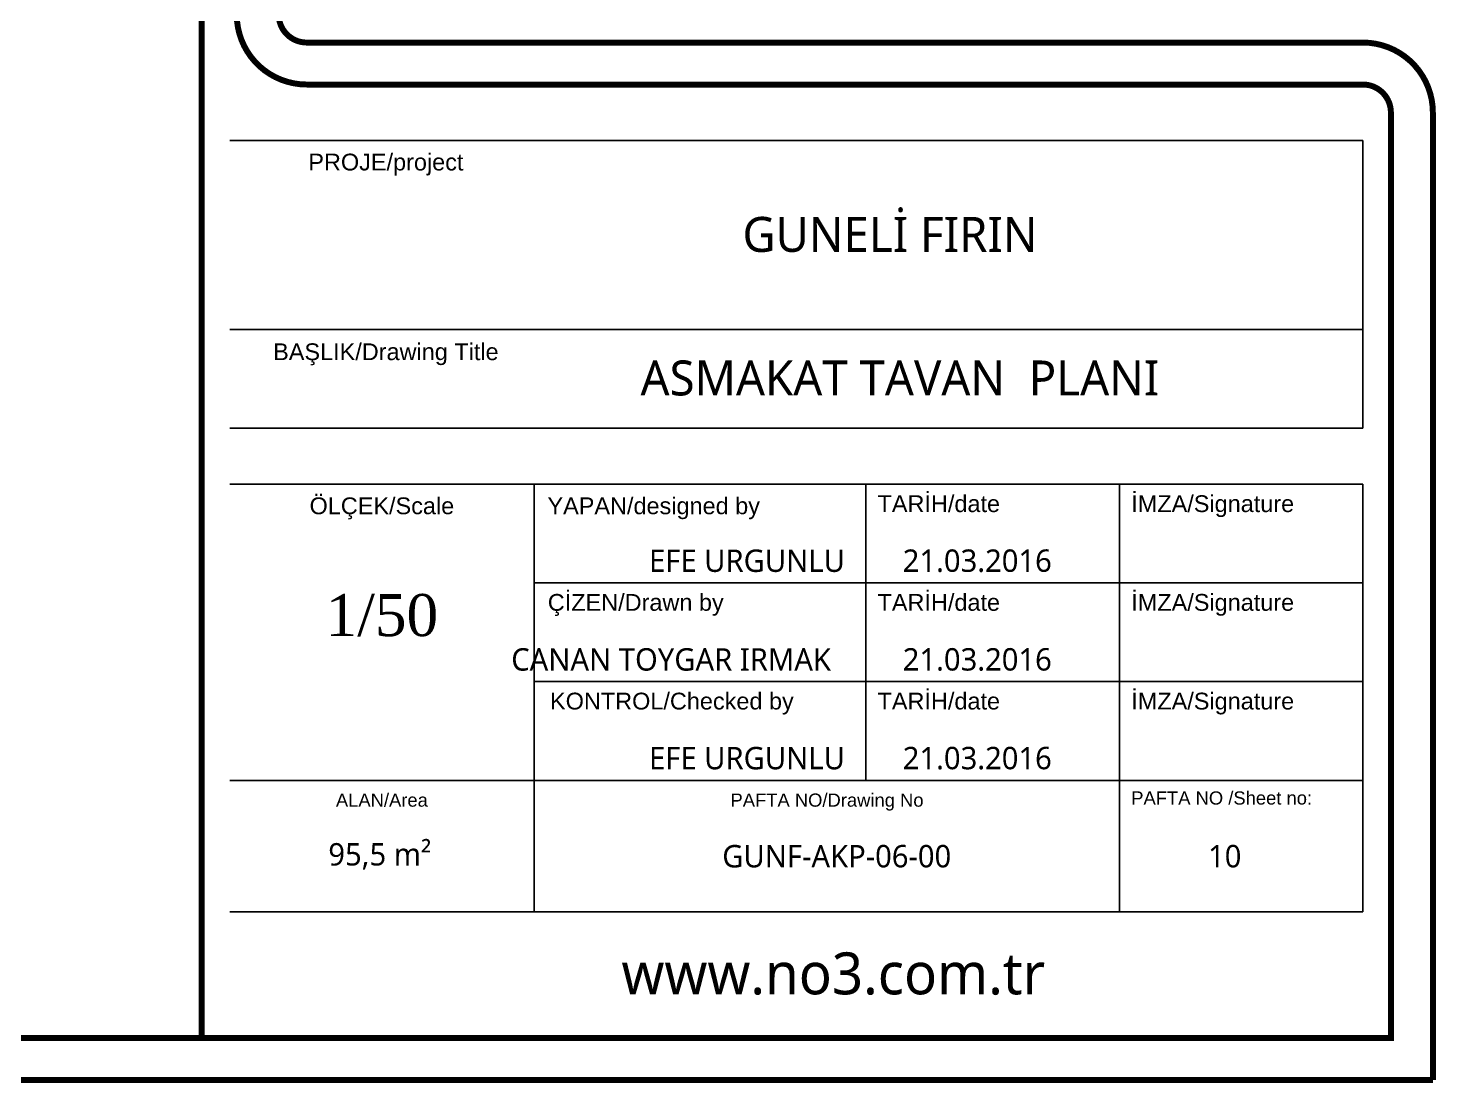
# Model space of a CAD drawing. Header units: millimetres. Extents: x 54215 to 67697, y 23496 to 56611.
# Drawn here: x 62444 to 62949, y 48332 to 48710 of the extents above; entities that cross this region are included whole.
import ezdxf
from ezdxf.enums import TextEntityAlignment as Align

# ---------------------------------------------------------------- set-up
doc = ezdxf.new("R2010")
doc.units = ezdxf.units.MM
doc.layers.add('t_yazı', color=154, linetype='Continuous', lineweight=25)
doc.styles.add('ARIALT', font='arial.ttf', dxfattribs={"height": 10})
doc.styles.get("Standard").update_dxf_attribs({"font": 'arial.ttf'})

msp = doc.modelspace()

# ---------------------------------------------------------------- linework, layer by layer
at = {"color": 250}
for p, q in [((62922.784, 48670.018), (62516.383, 48670.018)), ((62922.784, 48670.018), (62922.784, 48566.824)), ((62516.383, 48602.216), (62922.784, 48602.216)), ((62922.784, 48566.824), (62516.383, 48566.824)), ((62922.784, 48546.755), (62516.383, 48546.755)), ((62516.383, 48546.755), (62922.784, 48546.755)), ((62625.509, 48546.755), (62625.509, 48393.388)), ((62744.499, 48546.755), (62744.499, 48440.578)), ((62835.49, 48546.755), (62835.49, 48393.388)), ((62922.784, 48546.755), (62922.784, 48393.388)), ((62922.784, 48511.362), (62625.509, 48511.362)), ((62625.509, 48475.97), (62922.784, 48475.97)), ((62922.784, 48440.578), (62516.383, 48440.578)), ((62516.383, 48393.388), (62922.784, 48393.388)), ((62922.784, 48393.388), (62516.383, 48393.388))]:
    msp.add_line(p, q, dxfattribs=at)
at = {"color": 252, "const_width": 2.135}
for points in [[(62947.87, 48333.18), (60162.092, 48333.18), (60162.092, 50133.18), (62947.87, 50133.18), (62947.87, 48994.132, -0.4142136), (62922.784, 48969.046), (62543.978, 48969.046, 0.4142136), (62533.943, 48959.011), (62533.943, 48715.173, 0.4142136), (62543.978, 48705.139), (62922.784, 48705.139, -0.4142136), (62947.87, 48680.052), (62947.87, 48333.18)], [(62932.819, 48994.132, -0.4142136), (62922.784, 48984.097), (62543.978, 48984.097, 0.4142136), (62518.891, 48959.011), (62518.891, 48715.173, 0.4142136), (62543.978, 48690.087), (62922.784, 48690.087, -0.4142136), (62932.819, 48680.052), (62932.819, 48348.232), (60177.144, 48348.232), (60177.144, 50118.129), (62932.819, 50118.129), (62932.819, 48994.132)]]:
    msp.add_lwpolyline(points, format="xyb", dxfattribs=at)
msp.add_lwpolyline([(62506.348, 48348.232), (62506.348, 50118.129)], dxfattribs=at)

# ---------------------------------------------------------------- texts
at = {"color": 7}
for s, insert, char_height, width, attachment_point in [('{\\fLucida Sans Unicode|b0|i0|c162|p34;GUNELİ FIRIN}', (62753.161, 48636.26), 12.54325, 279.45279, 5), ('{\\fLucida Sans Unicode|b0|i0|c162|p34;ASMAKAT TAVAN  PLANI}', (62756.728, 48584.778), 12.54325, 307.0384, 5), ('{\\fLucida Sans Unicode|b0|i0|c162|p34;EFE URGUNLU}', (62666.759, 48519.279), 8.02768, 307.0384, 4), ('{\\fLucida Sans Unicode|b0|i0|c162|p34;21.03.2016}', (62757.75, 48519.279), 8.02768, 307.0384, 4), ('{\\fGeorgia|b0|i0|c162|p18;1/50\\P}', (62570.946, 48499.724), 15.0519, 307.0384, 5), ('{\\fLucida Sans Unicode|b0|i0|c162|p34;CANAN TOYGAR IRMAK}', (62617.33, 48483.886), 8.02768, 307.0384, 4), ('{\\fLucida Sans Unicode|b0|i0|c162|p34;21.03.2016}', (62757.75, 48483.886), 8.02768, 307.0384, 4), ('{\\fLucida Sans Unicode|b0|i0|c162|p34;EFE URGUNLU}', (62666.759, 48448.494), 8.02768, 307.0384, 4), ('{\\fLucida Sans Unicode|b0|i0|c162|p34;21.03.2016}', (62757.75, 48448.494), 8.02768, 307.0384, 4), ('{\\fLucida Sans Unicode|b0|i0|c162|p34;95,5 m²}', (62551.744, 48413.333), 8.02768, 307.0384, 4), ('{\\fLucida Sans Unicode|b0|i0|c162|p34;GUNF-AKP-06-00}', (62693.001, 48413.333), 8.02768, 307.0384, 4), ('{\\fLucida Sans Unicode|b0|i0|c162|p34;10}', (62867.244, 48413.333), 8.02768, 307.0384, 4), ('{\\fLucida Sans Unicode|b0|i0|c162|p34;www.no3.com.tr}', (62732.847, 48371.219), 15.0519, 233.90379, 5)]:
    msp.add_mtext(s, dxfattribs=dict(at, insert=insert, char_height=char_height, width=width, attachment_point=attachment_point))
at = {"layer": 't_yazı', "linetype": 'Continuous', "style": 'ARIALT'}
for s, height, p in [('ALAN/Area', 4.719, (62570.946, 48433.499)), ('PAFTA NO/Drawing No', 4.71898, (62730.59, 48433.499))]:
    msp.add_text(s, height=height, dxfattribs=at).set_placement(p, align=Align.MIDDLE_CENTER)
at = {"layer": 't_yazı', "style": 'ARIALT'}
for s, insert, char_height, width, attachment_point in [('PROJE/project', (62572.383, 48665.299), 6.02076, 111.9856, 2), ('BAŞLIK/Drawing Title', (62572.383, 48597.278), 6.02076, 111.9856, 2), ('ÖLÇEK/Scale', (62570.946, 48542.036), 6.02076, 40.67138, 2), ('YAPAN/designed by', (62668.434, 48542.036), 6.02076, 111.9856, 2), ('TARİH/date', (62748.711, 48542.798), 6.0208, 45.79917, 1), ('İMZA/Signature', (62839.702, 48542.798), 6.02076, 45.79917, 1), ('ÇİZEN/Drawn by', (62661.992, 48507.406), 6.02076, 111.9856, 2), ('TARİH/date', (62748.711, 48507.406), 6.0208, 45.79917, 1), ('İMZA/Signature', (62839.702, 48507.406), 6.02076, 45.79917, 1), ('KONTROL/Checked by', (62631.253, 48472.014), 6.02076, 100.6056, 1), ('TARİH/date', (62748.711, 48472.014), 6.0208, 45.79917, 1), ('İMZA/Signature', (62839.702, 48472.014), 6.02076, 45.79917, 1)]:
    msp.add_mtext(s, dxfattribs=dict(at, insert=insert, char_height=char_height, width=width, attachment_point=attachment_point))
at = {"layer": 't_yazı', "linetype": 'Continuous', "insert": (62839.702, 48436.621), "char_height": 4.71898, "width": 113.029, "attachment_point": 1, "style": 'ARIALT'}
msp.add_mtext('PAFTA NO /Sheet no:', dxfattribs=at)

doc.saveas('drawing.dxf')
